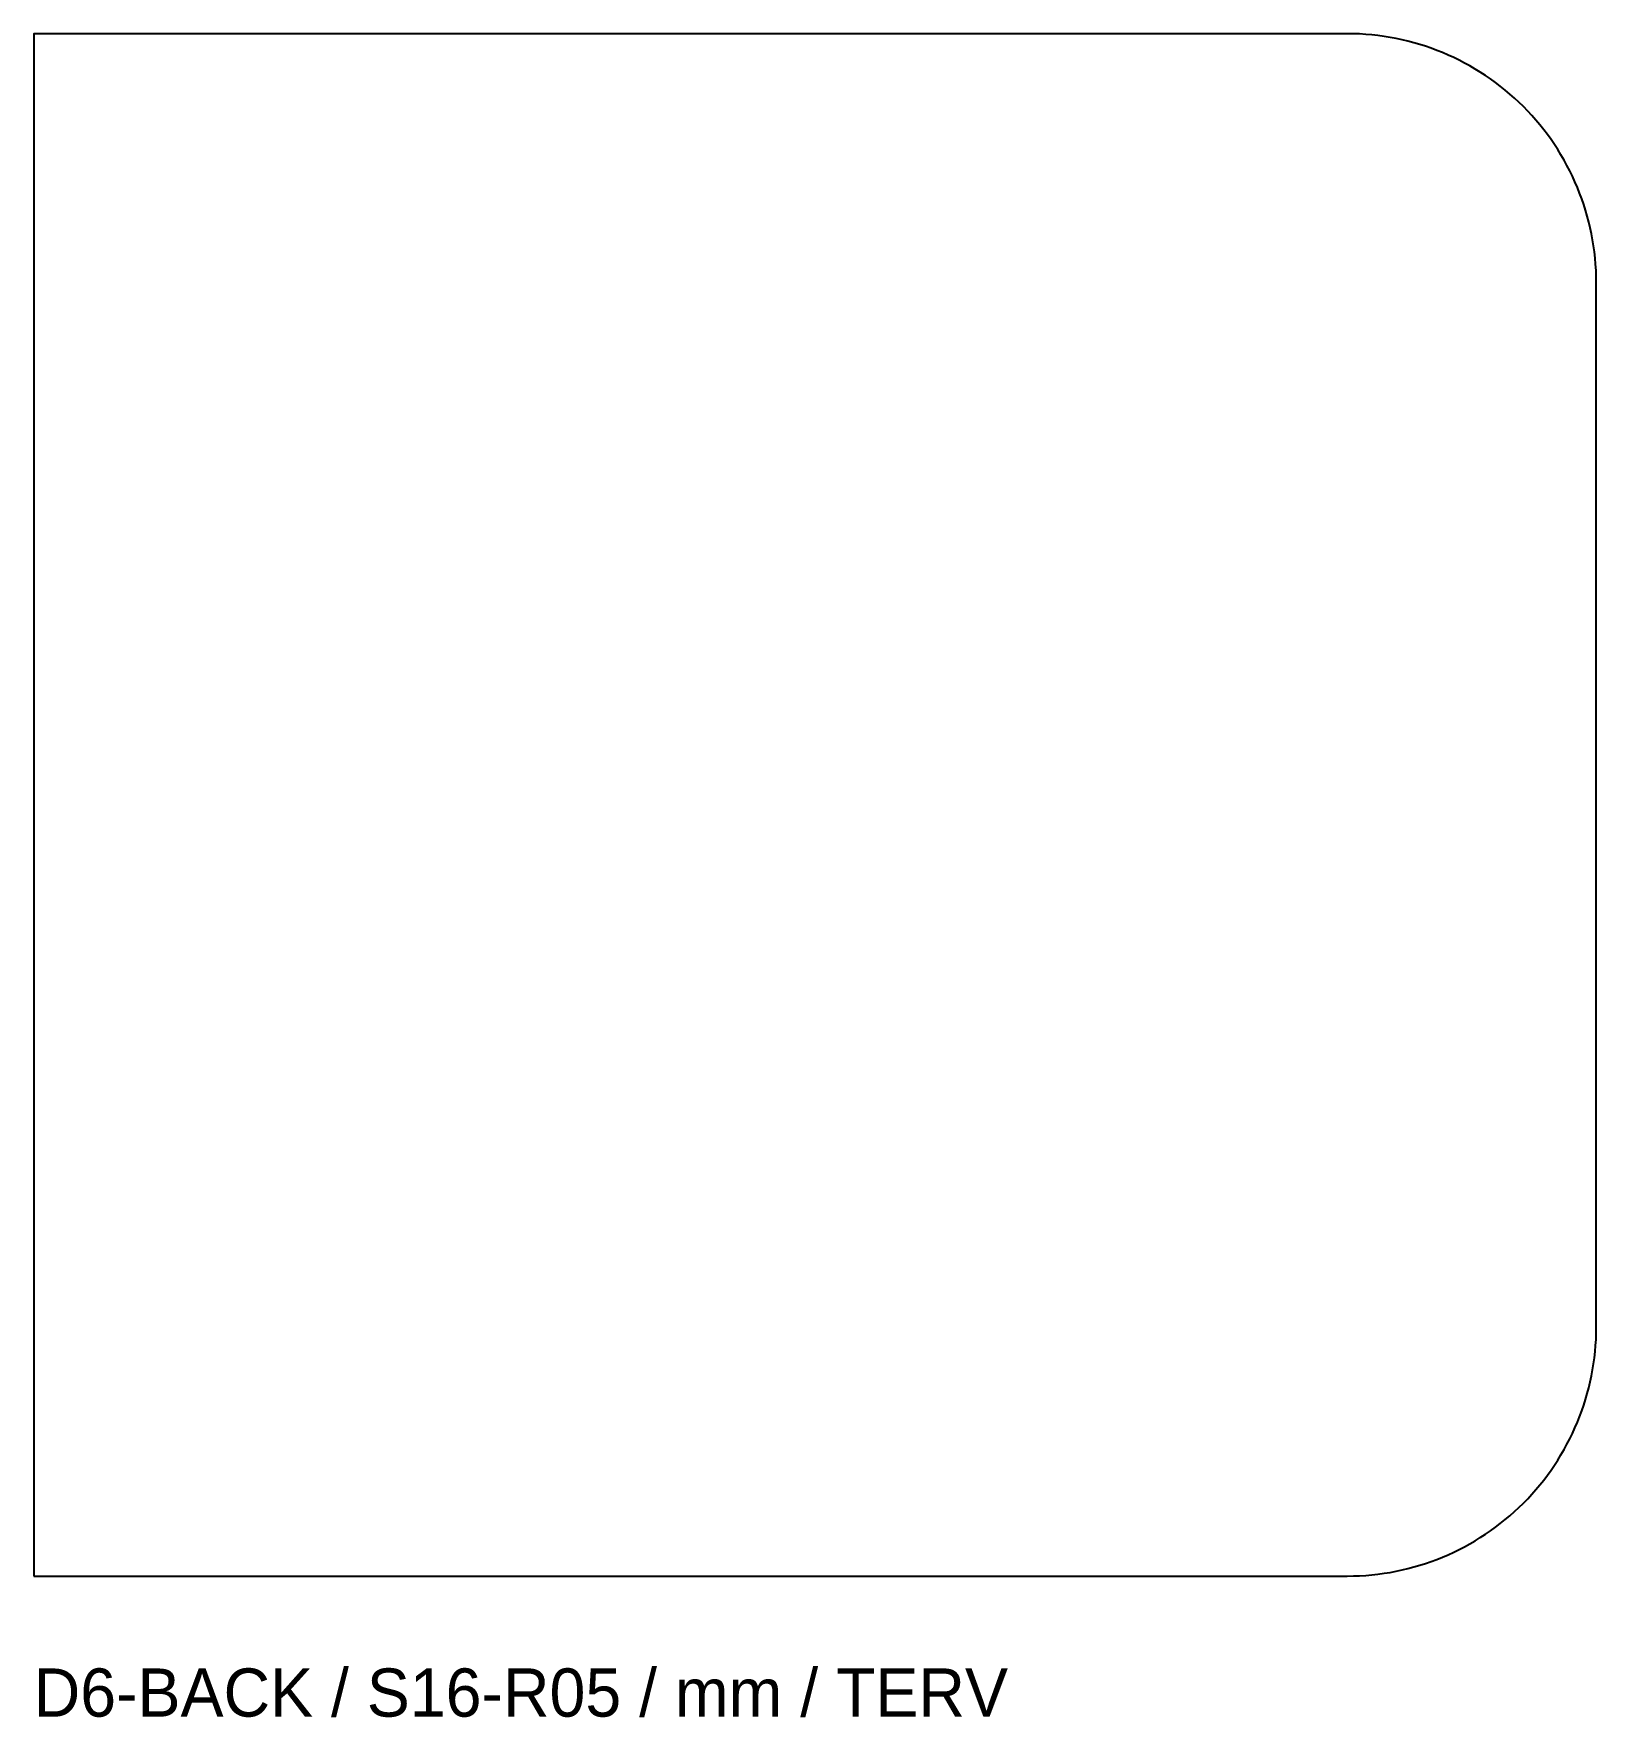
# Model space of a CAD drawing. Header units: millimetres. Extents: x 0 to 389, y -35 to 384.
import ezdxf

# ---------------------------------------------------------------- set-up
doc = ezdxf.new("R2010")
doc.units = ezdxf.units.MM

msp = doc.modelspace()

# ---------------------------------------------------------------- linework, layer by layer
msp.add_lwpolyline([(0, 0), (327, 0, 0.414214), (389, 62), (389, 322, 0.414214), (327, 384), (0, 384)], format="xyb", close=True)

# ---------------------------------------------------------------- texts
msp.add_text('D6-BACK / S16-R05 / mm / TERV', height=12).set_placement((0, -35))

doc.saveas('drawing.dxf')
